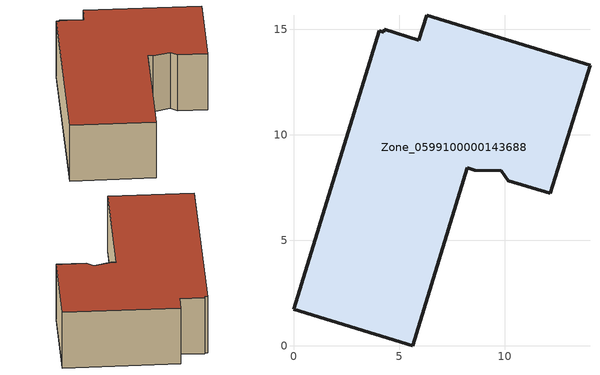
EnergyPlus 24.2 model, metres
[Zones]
Zone_0599100000143688
 floor ground (C_G): 5.94,14.47 6.31,15.67 14.04,13.3 12.16,7.22 10.18,7.83 9.83,8.29 8.59,8.32 8.23,8.43 5.64,0 0,1.74 4.06,14.93 4.27,14.87 4.3,14.99 z0
 wall outside (C_F): 4.06,14.93 0,1.74 5.64,0 8.23,8.43 8.59,8.32 9.83,8.29 10.18,7.83 12.16,7.22 14.04,13.3 6.31,15.67 5.94,14.47 4.3,14.99 4.27,14.87 4.06,14.93 z0:4.42
 roof outside (C_R): 4.3,14.99 4.27,14.87 4.06,14.93 0,1.74 5.64,0 8.23,8.43 8.59,8.32 9.83,8.29 10.18,7.83 12.16,7.22 14.04,13.3 6.31,15.67 5.94,14.47 z4.42
[BUILDING]
Pand.0599100000143688: North Axis=0; Terrain=City; Loads Convergence Tolerance Value=0.04; Temperature Convergence Tolerance Value=0.4; Solar Distribution=FullExterior; Maximum Number of Warmup Days=25; Minimum Number of Warmup Days=1
[Site:Location]
Rotterdam.The.Hague.AP_ZH_NLD Design_Conditions: Latitude=51.96; Longitude=4.45; Time Zone=1; Elevation=-4.5
[SITE:GROUNDTEMPERATURE:BUILDINGSURFACE]
18, 18, 18, 18, 18, 18, 18, 18, 18, 18, 18, 18
[MATERIAL] Thermal Absorptance=0.9; Solar Absorptance=0.7; Visible Absorptance=0.7
Name | Roughness | Thickness | Conductivity | Density | Specific Heat
G.TI.1975-1991 | MediumSmooth | 0.15 | 0.288461 | 540 | 1210
F.TI.1975-1991 | Rough | 0.3 | 0.230769 | 1920 | 840
R.TI.1975-1991 | MediumRough | 0.2 | 0.153846 | 1500 | 1000
[CONSTRUCTION]
C_G: G.TI.1975-1991
C_F: F.TI.1975-1991
C_R: R.TI.1975-1991
[ZONE]
Zone_0599100000143688: Type=1; Multiplier=1; Ceiling Height=Autocalculate; Volume=Autocalculate; Floor Area=autocalculate; Part of Total Floor Area=Yes
[ZONEINFILTRATION:DESIGNFLOWRATE]
Infil_Zone_0599100000143688: Zone or ZoneList or Space or SpaceList=Zone_0599100000143688; Schedule=AlwaysOn; Design Flow Rate Calculation Method=Flow/Area; Flow Rate per Floor Area=0.003; Constant Term Coefficient=1; Temperature Term Coefficient=0; Velocity Term Coefficient=0; Velocity Squared Term Coefficient=0
[HVACTEMPLATE:ZONE:IDEALLOADSAIRSYSTEM]
Zone_0599100000143688: Maximum Heating Supply Air Temperature=50; Minimum Cooling Supply Air Temperature=13; Maximum Heating Supply Air Humidity Ratio=0.0156; Minimum Cooling Supply Air Humidity Ratio=0.0077; Heating Limit=NoLimit; Cooling Limit=NoLimit; Dehumidification Control Type=ConstantSensibleHeatRatio; Cooling Sensible Heat Ratio=0.7; Dehumidification Setpoint=60; Humidification Control Type=None; Humidification Setpoint=30; Outdoor Air Method=None; Outdoor Air Flow Rate per Person=0.00944; Outdoor Air Flow Rate per Zone Floor Area=0; Outdoor Air Flow Rate per Zone=0; Demand Controlled Ventilation Type=None; Outdoor Air Economizer Type=NoEconomizer; Heat Recovery Type=None; Sensible Heat Recovery Effectiveness=0.7; Latent Heat Recovery Effectiveness=0.65
[ZONECONTROL:THERMOSTAT]
ThermostatControl_Zone_0599100000143688: Zone or ZoneList=Zone_0599100000143688; Control Type Schedule=DualSetpointControlType; Control 1=Thermostat_Zone_0599100000143688; Temperature Difference Between Cutout And Setpoint=0
[THERMOSTATSETPOINT:DUALSETPOINT]
Thermostat_Zone_0599100000143688: Heating Setpoint Temperature Schedule=HeatingSetpoint_Zone_0599100000143688; Cooling Setpoint Temperature Schedule=CoolingSetpoint_Zone_0599100000143688
[SCHEDULE:COMPACT]
HeatingSetpoint_Zone_0599100000143688: Through: 12/31, For: AllDays, Until: 24:00, 21
CoolingSetpoint_Zone_0599100000143688: Through: 12/31, For: AllDays, Until: 24:00, 24
DualSetpointControlType: Through: 12/31, For: AllDays, Until: 24:00, 4
AlwaysOn: Through: 12/31, For: AllDays, Until: 24:00, 1
